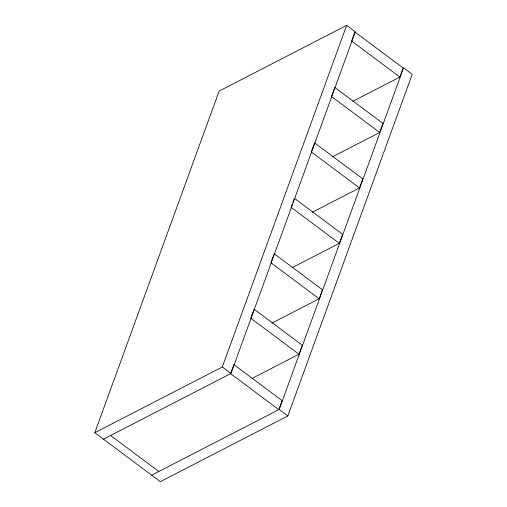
<?xml version="1.0" encoding="UTF-8"?>
<svg xmlns="http://www.w3.org/2000/svg" width="507" height="507" viewBox="0 0 507 507"><rect width="100%" height="100%" fill="white"/><g stroke="black" fill="none" stroke-linecap="round" stroke-linejoin="round"><path stroke-width="0.76" d="M151.682 475.186L279.199 409.46L403.54 67.824L412.204 74.288L287.856 415.924L160.339 481.65L94.796 432.712L219.144 91.076L346.661 25.35L355.318 31.814L230.977 373.456L103.46 439.176M94.796 432.712L222.313 366.986L346.661 25.35M230.837 372.962L233.873 364.622L282.095 400.631L278.812 409.656L230.59 373.653M291.373 206.653L292.127 204.568M292.888 202.489L294.149 199.017M311.545 151.219L314.581 142.885L362.803 178.889L359.514 187.92L312.508 212.148M334.506 88.148L331.47 96.482L379.692 132.485L382.981 123.455L334.759 87.451M298.984 354.222L302.273 345.197L254.051 309.188L250.762 318.219L298.984 354.222L251.979 378.456M319.163 298.788L322.446 289.757L274.23 253.754L270.941 262.784L319.163 298.788L272.151 323.016M292.33 267.582L339.341 243.354L342.624 234.323L294.402 198.319M399.871 77.051L403.154 68.02L354.932 32.017L351.649 41.048L399.871 77.051L352.859 101.28M332.681 156.714L379.692 132.485M311.292 151.916L359.514 187.92M291.119 207.35L339.341 243.354M222.313 366.986L230.977 373.456M279.199 409.46L287.856 415.924M110.608 435.494L158.83 471.497"/></g></svg>
